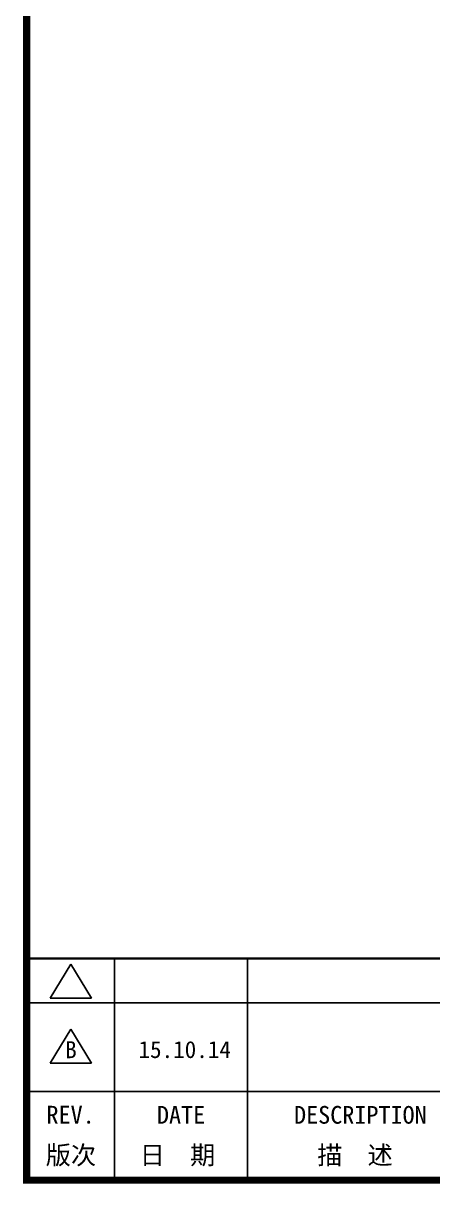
# Model space of a CAD drawing. Extents: x 81444 to 119867, y -54538 to -28747.
# Drawn here: x 86485 to 87040, y -50049 to -48478 of the extents above; entities that cross this region are included whole.
import ezdxf
from ezdxf.enums import TextEntityAlignment as Align

# ---------------------------------------------------------------- set-up
doc = ezdxf.new("R2010")
doc.units = 0
doc.header["$LTSCALE"] = 100
doc.header["$MEASUREMENT"] = 0
doc.layers.add('t', color=1, linetype='Continuous')
doc.styles.get("Standard").update_dxf_attribs({"font": ''})
doc.styles.get('Standard').set_extended_font_data('SimSun')

# ---------------------------------------------------------------- blocks, each defined once
blk = doc.blocks.new('图框')
at = {"color": 7}
for p, q in [((0, -2911.6), (1340.2, -2911.6)), ((0, -3031.6), (1340.2, -3031.6))]:
    blk.add_line(p, q, dxfattribs=at)
at = {"color": 7, "const_width": 3}
blk.add_lwpolyline([(4115.6, -2851.6), (0, -2851.6)], dxfattribs=at)
at = {"layer": 't', "color": 7}
for p, q in [((31.9, -2905), (59.9, -2859.1)), ((87.8, -2905), (59.9, -2859.1)), ((31.9, -2905), (87.8, -2905)), ((31.9, -2993), (59.9, -2947.1)), ((87.8, -2993), (59.9, -2947.1)), ((31.9, -2993), (87.8, -2993))]:
    blk.add_line(p, q, dxfattribs=at)
at = {"layer": 't', "color": 7, "const_width": 9.62}
blk.add_lwpolyline([(4115.6, -3151.6), (4115.6, 0), (0, 0), (0, -3151.6)], close=True, dxfattribs=at)
at = {"layer": 't', "color": 7, "const_width": 2.4}
for points in [[(118.8, -2852.8), (118.8, -3151.6)], [(299.1, -2852.8), (299.1, -3151.6)]]:
    blk.add_lwpolyline(points, dxfattribs=at)
at = {"color": 7, "flags": 8}
for tag, p, height in [('DWG.NAME:', (1381.6, -2910.4), 25), ('PROJECTNAME:', (3125.5, -2912.8), 24), ('PROJECTNAME：', (3339.1, -2913.1), 25), ('DWG.NO.:', (3128.2, -3030.4), 24), ('图纸编号', (3315.4, -3052.4), 24), ('FILENO.:', (3128.7, -3106.1), 24), ('文档号', (3317.7, -3124.1), 24)]:
    blk.add_attdef(tag, p, '', height=height, dxfattribs=at)
for tag, p in [('图纸名称:', (1377.8, -2965.9)), ('项目名称：', (3121.6, -2984.3)), ('项目名称：', (3325, -2984.3))]:
    blk.add_attdef(tag, text='', height=25, dxfattribs=at).set_placement(p, align=Align.BOTTOM_LEFT)
for tag, height, p in [('RENLIU', 24, (698.2, -2950.4)), ('SHUFENWANG', 24, (885.8, -2950.4)), ('FANGHOU', 24, (1069.7, -2950.4)), ('DANDANLI', 24, (1250, -2950.4)), ('A', 23, (59.9, -2974.9)), ('设计时间', 23, (213.9, -2974.9)), ('刘仁', 23, (698.2, -3002.2)), ('王姝芬', 23, (885.8, -3002.2)), ('侯方', 23, (1069.7, -3002.2)), ('李丹丹', 23, (1250, -3002.2)), ('#10STATIONONTROLCABINETCOVER', 30, (1777.9, -3017.2)), ('PAGEXOFX', 24, (3953.7, -3039.1)), ('REV.', 24, (59.4, -3063)), ('DATE', 24, (208.9, -3063)), ('DESCRIPTION', 24, (451.7, -3063)), ('PREPARED', 24, (698.2, -3063)), ('CHECKED', 24, (885.8, -3063)), ('SIGNED', 24, (1069.7, -3063)), ('APPROVED', 24, (1250, -3063)), ('图纸名称', 30, (1777.9, -3094.7)), ('第几页共几页', 24, (3953.7, -3114.1))]:
    blk.add_attdef(tag, text='', height=height, dxfattribs=at).set_placement(p, align=Align.MIDDLE)
at = {"color": 7, "width": 0.8, "flags": 8}
blk.add_attdef('HANGZHOUHOLLYSYSAUTOMATIONCO.,LTD.', text='', height=24, dxfattribs=at).set_placement((2770.1, -3045.7), align=Align.MIDDLE)
at = {"layer": 't', "color": 7}
for s, p in [('版次', (59.9, -3117.6)), ('日  期', (204.2, -3117.6)), ('描  述', (444.5, -3117.6))]:
    blk.add_text(s, height=25, dxfattribs=at).set_placement(p, align=Align.MIDDLE_CENTER)

msp = doc.modelspace()

# ---------------------------------------------------------------- block references
at = {"color": 1}
ref = msp.add_blockref('图框', (86489.9, -46892.1), dxfattribs=at)
ref.add_attrib('设计时间', '15.10.14', dxfattribs={"color": 7, "height": 23, "flags": 8}).set_placement((86703.8, -49867), align=Align.MIDDLE)
ref.add_attrib('A', 'B', dxfattribs={"color": 7, "height": 23, "flags": 8}).set_placement((86549.8, -49867), align=Align.MIDDLE)
ref.add_attrib('REV.', 'REV.', dxfattribs={"color": 7, "height": 24, "flags": 8}).set_placement((86549.3, -49955.2), align=Align.MIDDLE)
ref.add_attrib('DATE', 'DATE', dxfattribs={"color": 7, "height": 24, "flags": 8}).set_placement((86698.9, -49955.2), align=Align.MIDDLE)
ref.add_attrib('DESCRIBE', 'DESCRIPTION', dxfattribs={"color": 7, "height": 24, "flags": 8}).set_placement((86941.7, -49955.2), align=Align.MIDDLE)

doc.saveas('drawing.dxf')
